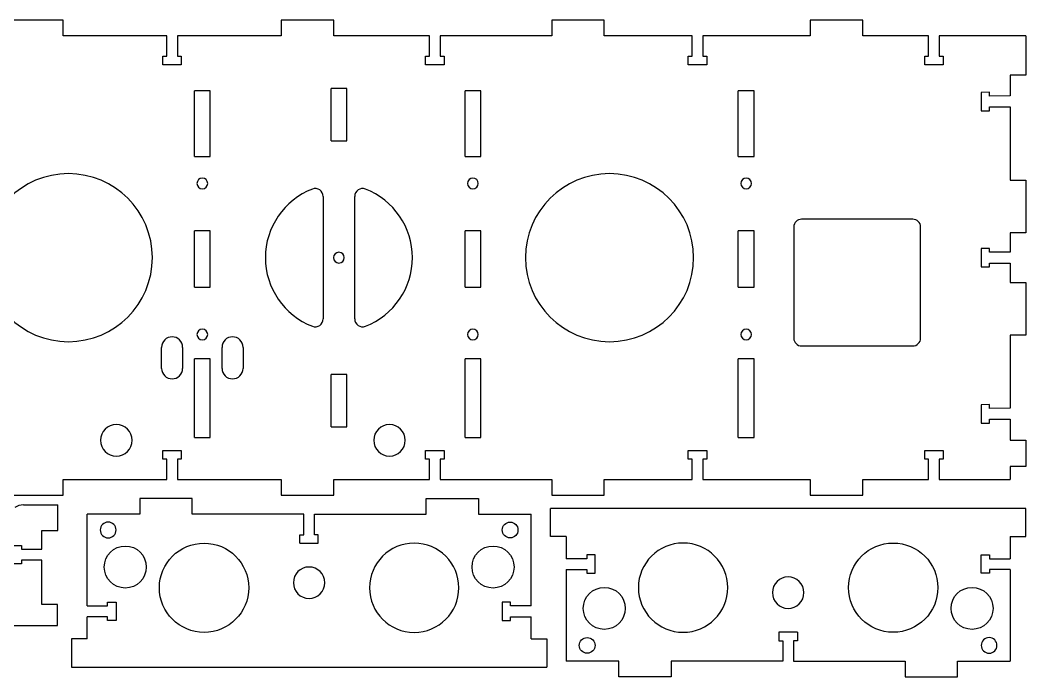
# Model space of a CAD drawing. Header units: millimetres. Extents: x 55 to 1338, y 204 to 952.
# Drawn here: x 944.1 to 1327, y 214.3 to 464.5 of the extents above; entities that cross this region are included whole.
import ezdxf

# ---------------------------------------------------------------- set-up
doc = ezdxf.new("R2010")
doc.units = ezdxf.units.MM
doc.layers.get('0').update_dxf_attribs({"color": 253, "lineweight": 70, "true_color": 0x8faf8f})

msp = doc.modelspace()

# ---------------------------------------------------------------- linework, layer by layer
at = {"color": 38, "lineweight": -3, "true_color": 0x482605}
for p, q in [((960.49, 464.48), (940.49, 464.48)), ((960.49, 458.48), (960.49, 464.48)), ((1043.49, 464.48), (1043.49, 458.48)), ((1063.49, 464.48), (1043.49, 464.48)), ((1063.49, 458.48), (1063.49, 464.48)), ((1146.51, 464.48), (1146.51, 458.48)), ((1166.51, 464.48), (1146.51, 464.48)), ((1166.51, 458.48), (1166.51, 464.48)), ((1244.93, 464.48), (1244.93, 458.48)), ((1264.93, 464.48), (1244.93, 464.48)), ((1264.93, 458.48), (1264.93, 464.48)), ((999.94, 458.48), (960.49, 458.48)), ((999.94, 450.68), (999.94, 458.48)), ((1004.04, 458.48), (1004.04, 450.68)), ((1043.49, 458.48), (1004.04, 458.48)), ((1099.94, 458.48), (1063.49, 458.48)), ((1099.94, 450.68), (1099.94, 458.48)), ((1104.04, 458.48), (1104.04, 450.68)), ((1146.51, 458.48), (1104.04, 458.48)), ((1199.94, 458.48), (1166.51, 458.48)), ((1199.94, 450.68), (1199.94, 458.48)), ((1204.04, 458.48), (1204.04, 450.68)), ((1244.93, 458.48), (1204.04, 458.48)), ((1289.94, 458.48), (1264.93, 458.48)), ((1289.94, 450.68), (1289.94, 458.48)), ((1294.04, 458.48), (1294.04, 450.68)), ((1326.98, 458.48), (1294.04, 458.48)), ((1326.98, 458.48), (1326.98, 443.48)), ((998.49, 450.68), (999.94, 450.68)), ((998.49, 447.48), (998.49, 450.68)), ((1004.04, 450.68), (1005.49, 450.68)), ((1005.49, 450.68), (1005.49, 447.48)), ((1098.49, 450.68), (1099.94, 450.68)), ((1098.49, 447.48), (1098.49, 450.68)), ((1104.04, 450.68), (1105.49, 450.68)), ((1105.49, 450.68), (1105.49, 447.48)), ((1198.49, 450.68), (1199.94, 450.68)), ((1198.49, 447.48), (1198.49, 450.68)), ((1204.04, 450.68), (1205.49, 450.68)), ((1205.49, 450.68), (1205.49, 447.48)), ((1288.49, 450.68), (1289.94, 450.68)), ((1288.49, 447.48), (1288.49, 450.68)), ((1294.04, 450.68), (1295.49, 450.68)), ((1295.49, 450.68), (1295.49, 447.48)), ((1005.49, 447.48), (998.49, 447.48)), ((1105.49, 447.48), (1098.49, 447.48)), ((1205.49, 447.48), (1198.49, 447.48)), ((1295.49, 447.48), (1288.49, 447.48)), ((1326.98, 443.48), (1320.98, 443.48)), ((1320.98, 443.48), (1320.98, 435.6)), ((1016.49, 437.48), (1010.49, 437.48)), ((1010.49, 412.48), (1010.49, 437.48)), ((1016.49, 412.48), (1016.49, 437.48)), ((1068.5, 438.48), (1062.5, 438.48)), ((1062.5, 418.48), (1062.5, 438.48)), ((1068.5, 418.48), (1068.5, 438.48)), ((1119.49, 437.48), (1113.49, 437.48)), ((1113.49, 412.48), (1113.49, 437.48)), ((1119.49, 412.48), (1119.49, 437.48)), ((1223.51, 437.48), (1217.51, 437.48)), ((1217.51, 412.48), (1217.51, 437.48)), ((1223.51, 412.48), (1223.51, 437.48)), ((1313.18, 436.99), (1309.99, 436.96)), ((1309.99, 436.96), (1309.99, 429.97)), ((1313.19, 435.54), (1313.18, 436.99)), ((1320.98, 435.6), (1313.19, 435.54)), ((1309.99, 429.97), (1313.19, 429.97)), ((1313.19, 429.97), (1313.19, 431.42)), ((1313.19, 431.42), (1320.98, 431.42)), ((1320.98, 431.42), (1320.99, 403.48)), ((1062.5, 418.48), (1068.5, 418.48)), ((1010.49, 412.48), (1016.49, 412.48)), ((1113.49, 412.48), (1119.49, 412.48)), ((1217.51, 412.48), (1223.51, 412.48)), ((1320.99, 403.48), (1326.99, 403.48)), ((1326.99, 403.48), (1326.99, 383.48)), ((1059.49, 397.3), (1059.49, 350.66)), ((1071.49, 350.66), (1071.49, 397.3)), ((1283.93, 388.64), (1241.63, 388.64)), ((1016.49, 384.2), (1010.49, 384.2)), ((1010.49, 362.76), (1010.49, 384.2)), ((1016.49, 362.76), (1016.49, 384.2)), ((1119.49, 384.2), (1113.49, 384.2)), ((1113.49, 362.76), (1113.49, 384.2)), ((1119.49, 362.76), (1119.49, 384.2)), ((1223.51, 384.2), (1217.51, 384.2)), ((1217.51, 362.76), (1217.51, 384.2)), ((1223.51, 362.76), (1223.51, 384.2)), ((1238.63, 385.64), (1238.63, 343.34)), ((1286.93, 343.34), (1286.93, 385.64)), ((1326.99, 383.48), (1320.99, 383.48)), ((1320.99, 383.48), (1320.99, 376.1)), ((1313.18, 377.49), (1309.99, 377.46)), ((1309.99, 377.46), (1309.99, 370.47)), ((1313.19, 376.04), (1313.18, 377.49)), ((1320.99, 376.1), (1313.19, 376.04)), ((1313.19, 370.47), (1313.19, 371.92)), ((1313.19, 371.92), (1320.99, 371.92)), ((1320.99, 371.92), (1320.99, 364.48)), ((1309.99, 370.47), (1313.19, 370.47)), ((1320.99, 364.48), (1326.99, 364.48)), ((1326.99, 364.48), (1326.99, 344.48)), ((1010.49, 362.76), (1016.49, 362.76)), ((1113.49, 362.76), (1119.49, 362.76)), ((1217.51, 362.76), (1223.51, 362.76)), ((1326.99, 344.48), (1320.99, 344.48)), ((1320.99, 344.48), (1321, 316.6)), ((997.99, 331.82), (997.99, 339.82)), ((1005.99, 339.82), (1005.99, 331.82)), ((1020.99, 331.82), (1020.99, 339.82)), ((1028.99, 339.82), (1028.99, 331.82)), ((1241.63, 340.34), (1283.93, 340.34)), ((1016.49, 335.48), (1010.49, 335.48)), ((1010.49, 305.48), (1010.49, 335.48)), ((1016.49, 305.48), (1016.49, 335.48)), ((1119.49, 335.48), (1113.49, 335.48)), ((1113.49, 305.48), (1113.49, 335.48)), ((1119.49, 305.48), (1119.49, 335.48)), ((1223.51, 335.48), (1217.51, 335.48)), ((1217.51, 305.48), (1217.51, 335.48)), ((1223.51, 305.48), (1223.51, 335.48)), ((1062.5, 309.48), (1062.5, 329.48)), ((1068.5, 329.48), (1062.5, 329.48)), ((1068.5, 309.48), (1068.5, 329.48)), ((1313.18, 317.99), (1309.99, 317.96)), ((1309.99, 317.96), (1309.99, 310.97)), ((1313.19, 316.54), (1313.18, 317.99)), ((1321, 316.6), (1313.19, 316.54)), ((1309.99, 310.97), (1313.19, 310.97)), ((1313.19, 312.42), (1321, 312.42)), ((1313.19, 310.97), (1313.19, 312.42)), ((1321, 312.42), (1321, 304.48)), ((1062.5, 309.48), (1068.5, 309.48)), ((1010.49, 305.48), (1016.49, 305.48)), ((1113.49, 305.48), (1119.49, 305.48)), ((1217.51, 305.48), (1223.51, 305.48)), ((1321, 304.48), (1327, 304.48)), ((1327, 304.48), (1327, 294.48)), ((998.49, 300.48), (1005.49, 300.48)), ((998.49, 297.28), (998.49, 300.48)), ((1005.49, 300.48), (1005.49, 297.28)), ((1098.49, 300.48), (1105.49, 300.48)), ((1098.49, 297.28), (1098.49, 300.48)), ((1105.49, 300.48), (1105.49, 297.28)), ((1198.49, 300.48), (1205.49, 300.48)), ((1198.49, 297.28), (1198.49, 300.48)), ((1205.49, 300.48), (1205.49, 297.28)), ((1288.49, 300.48), (1295.49, 300.48)), ((1288.49, 297.28), (1288.49, 300.48)), ((1295.49, 300.48), (1295.49, 297.28)), ((999.94, 297.28), (998.49, 297.28)), ((999.94, 289.48), (999.94, 297.28)), ((1004.04, 297.28), (1004.04, 289.48)), ((1005.49, 297.28), (1004.04, 297.28)), ((1099.94, 297.28), (1098.49, 297.28)), ((1099.94, 289.48), (1099.94, 297.28)), ((1104.04, 297.28), (1104.04, 289.48)), ((1105.49, 297.28), (1104.04, 297.28)), ((1199.94, 297.28), (1198.49, 297.28)), ((1199.94, 289.48), (1199.94, 297.28)), ((1204.04, 297.28), (1204.04, 289.48)), ((1205.49, 297.28), (1204.04, 297.28)), ((1289.94, 297.28), (1288.49, 297.28)), ((1289.94, 289.48), (1289.94, 297.28)), ((1294.04, 297.28), (1294.04, 289.48)), ((1295.49, 297.28), (1294.04, 297.28)), ((1321, 294.48), (1321, 289.48)), ((1327, 294.48), (1321, 294.48)), ((960.49, 289.48), (999.94, 289.48)), ((960.49, 283.48), (960.49, 289.48)), ((1004.04, 289.48), (1043.49, 289.48)), ((1043.49, 289.48), (1043.49, 283.48)), ((1063.49, 289.48), (1099.94, 289.48)), ((1063.49, 283.48), (1063.49, 289.48)), ((1104.04, 289.48), (1146.51, 289.48)), ((1146.51, 289.48), (1146.51, 283.48)), ((1166.51, 289.48), (1199.94, 289.48)), ((1166.51, 283.48), (1166.51, 289.48)), ((1204.04, 289.48), (1244.93, 289.48)), ((1244.93, 289.48), (1244.93, 283.48)), ((1264.93, 289.48), (1289.94, 289.48)), ((1264.93, 283.48), (1264.93, 289.48)), ((1294.04, 289.48), (1321, 289.48)), ((940.49, 283.48), (960.49, 283.48)), ((1043.49, 283.48), (1063.49, 283.48)), ((1146.51, 283.48), (1166.51, 283.48)), ((1244.93, 283.48), (1264.93, 283.48)), ((945.39, 279.79), (958.44, 279.79)), ((958.44, 270.02), (958.44, 279.79)), ((989.65, 282.24), (989.65, 276.24)), ((1009.65, 282.24), (989.65, 282.24)), ((1009.65, 276.24), (1009.65, 282.24)), ((1098.65, 282.24), (1118.65, 282.24)), ((1098.65, 276.24), (1098.65, 282.24)), ((1118.65, 282.24), (1118.65, 276.24)), ((989.65, 276.24), (969.65, 276.24)), ((969.65, 241.31), (969.65, 276.24)), ((1052.1, 276.24), (1009.65, 276.24)), ((1052.1, 268.44), (1052.1, 276.24)), ((1056.2, 276.24), (1098.65, 276.24)), ((1056.2, 268.44), (1056.2, 276.24)), ((1118.65, 276.24), (1138.65, 276.24)), ((1138.65, 241.31), (1138.65, 276.24)), ((1327, 278.48), (1146, 278.48)), ((1146, 267.75), (1146, 278.48)), ((1327, 267.75), (1327, 278.48)), ((952.44, 270.02), (958.44, 270.02)), ((952.44, 262.88), (952.44, 270.02)), ((1050.65, 265.24), (1050.65, 268.44)), ((1050.65, 268.44), (1052.1, 268.44)), ((1057.65, 268.44), (1056.2, 268.44)), ((1057.65, 265.24), (1057.65, 268.44)), ((941.44, 264.33), (944.64, 264.33)), ((944.64, 264.33), (944.64, 262.88)), ((1050.65, 265.24), (1057.65, 265.24)), ((1152, 267.75), (1146, 267.75)), ((1152, 267.75), (1152, 259.3)), ((1321, 267.75), (1327, 267.75)), ((1321, 267.75), (1321, 259.3)), ((944.64, 262.88), (952.44, 262.88)), ((1159.8, 260.75), (1159.8, 259.3)), ((1163, 260.75), (1159.8, 260.75)), ((1163, 253.75), (1163, 260.75)), ((1310, 260.75), (1313.2, 260.75)), ((1310, 253.75), (1310, 260.75)), ((1313.2, 260.75), (1313.2, 259.3)), ((944.64, 257.33), (941.44, 257.33)), ((952.44, 258.78), (944.64, 258.78)), ((944.64, 258.78), (944.64, 257.33)), ((952.44, 241.83), (952.44, 258.78)), ((1159.8, 259.3), (1152, 259.3)), ((1313.2, 259.3), (1321, 259.3)), ((1152, 255.2), (1159.8, 255.2)), ((1152, 255.2), (1152, 220.27)), ((1159.8, 255.2), (1159.8, 253.75)), ((1159.8, 253.75), (1163, 253.75)), ((1313.2, 253.75), (1310, 253.75)), ((1313.2, 255.2), (1313.2, 253.75)), ((1321, 255.2), (1313.2, 255.2)), ((1321, 255.2), (1321, 220.27)), ((958.35, 241.83), (952.44, 241.83)), ((958.35, 233.83), (958.35, 241.83)), ((969.65, 241.31), (977.45, 241.31)), ((977.45, 242.76), (980.65, 242.76)), ((977.45, 241.31), (977.45, 242.76)), ((980.65, 242.76), (980.65, 235.76)), ((1127.65, 242.76), (1127.65, 235.76)), ((1130.85, 242.76), (1127.65, 242.76)), ((1130.85, 241.31), (1130.85, 242.76)), ((1138.65, 241.31), (1130.85, 241.31)), ((932.49, 233.83), (958.35, 233.83)), ((977.45, 237.21), (969.65, 237.21)), ((969.65, 228.76), (969.65, 237.21)), ((977.45, 235.76), (977.45, 237.21)), ((980.65, 235.76), (977.45, 235.76)), ((1127.65, 235.76), (1130.85, 235.76)), ((1130.85, 237.21), (1138.65, 237.21)), ((1130.85, 235.76), (1130.85, 237.21)), ((1138.65, 228.76), (1138.65, 237.21)), ((1233, 231.27), (1233, 228.07)), ((1240, 231.27), (1233, 231.27)), ((1240, 231.27), (1240, 228.07)), ((969.65, 228.76), (963.65, 228.76)), ((963.65, 228.76), (963.65, 218.03)), ((1138.65, 228.76), (1144.65, 228.76)), ((1144.65, 228.76), (1144.65, 218.03)), ((1233, 228.07), (1234.45, 228.07)), ((1234.45, 228.07), (1234.45, 220.27)), ((1240, 228.07), (1238.55, 228.07)), ((1238.55, 228.07), (1238.55, 220.27)), ((1172, 220.27), (1152, 220.27)), ((1172, 214.27), (1172, 220.27)), ((1192, 220.27), (1192, 214.27)), ((1234.45, 220.27), (1192, 220.27)), ((1238.55, 220.27), (1281, 220.27)), ((1281, 220.27), (1281, 214.27)), ((1301, 214.27), (1301, 220.27)), ((1301, 220.27), (1321, 220.27)), ((963.65, 218.03), (1144.65, 218.03)), ((1192, 214.27), (1172, 214.27)), ((1281, 214.27), (1301, 214.27))]:
    msp.add_line(p, q, dxfattribs=at)
at = {"color": 38, "lineweight": -3, "true_color": 0x482605, "extrusion": (5.20417e-18, -1.66533e-16, -1)}
for centre, radius in [((-962.49, 373.98), 32), ((-1168.51, 373.98), 32), ((-1013.49, 402.25), 2.05), ((-1116.49, 402.25), 2.05), ((-1220.51, 402.25), 2.05), ((-1065.49, 373.98), 2.05), ((-1013.49, 344.71), 2.05), ((-1116.49, 344.71), 2.05), ((-1220.51, 344.71), 2.05)]:
    msp.add_circle(centre, radius, dxfattribs=at)
at = {"color": 38, "lineweight": -3, "true_color": 0x482605, "extrusion": (5.20417e-18, 6.12208e-15, -1)}
msp.add_circle((-980.74, 304.4), 6, dxfattribs=at)
at = {"color": 38, "lineweight": -3, "true_color": 0x482605, "extrusion": (5.20417e-18, 6.13206e-15, -1)}
msp.add_circle((-1084.74, 304.4), 6, dxfattribs=at)
at = {"color": 38, "lineweight": -3, "true_color": 0x482605, "extrusion": (3.44249e-15, -1.05303e-16, -1)}
for centre, radius in [((-977.65, 270.24), 3), ((-1094.15, 248.24), 17), ((-1054.15, 250.14), 6)]:
    msp.add_circle(centre, radius, dxfattribs=at)
at = {"color": 38, "lineweight": -3, "true_color": 0x482605}
for centre, radius in [((1130.65, 270.24), 3), ((1014.15, 248.24), 17), ((1276.5, 248.27), 17), ((984.15, 256.14), 8), ((1124.15, 256.14), 8), ((1166.5, 240.38), 8), ((1306.5, 240.38), 8), ((1160, 226.27), 3)]:
    msp.add_circle(centre, radius, dxfattribs=at)
at = {"color": 38, "lineweight": -3, "true_color": 0x482605, "extrusion": (-3.43208e-15, -1.05303e-16, -1)}
for centre, radius in [((-1196.5, 248.27), 17), ((-1236.5, 246.38), 6), ((-1313, 226.27), 3)]:
    msp.add_circle(centre, radius, dxfattribs=at)
at = {"color": 38, "lineweight": -3, "true_color": 0x482605}
for centre, radius, start, end in [((1065.49, 373.98), 28, 111.1002, 248.8998), ((1056.49, 397.3), 3, 360, 111.1002), ((1074.49, 397.3), 3, 68.8998, 180), ((1065.49, 373.98), 28, 291.1002, 68.8998), ((1241.63, 385.64), 3, 90, 180), ((1283.93, 385.64), 3, 0, 90), ((1056.49, 350.66), 3, 248.8998, 0), ((1074.49, 350.66), 3, 180, 291.1002), ((1001.99, 339.82), 4, 0, 180), ((1024.99, 339.82), 4, 0, 180), ((1241.63, 343.34), 3, 180, 270), ((1283.93, 343.34), 3, 270, 0), ((1001.99, 331.82), 4, 180, 360), ((1024.99, 331.82), 4, 180, 360), ((945.39, 273.79), 6, 90, 123.3625)]:
    msp.add_arc(centre, radius, start, end, dxfattribs=at)

doc.saveas('drawing.dxf')
